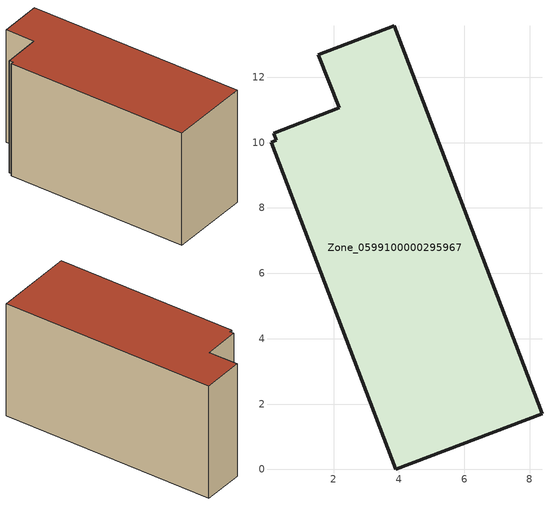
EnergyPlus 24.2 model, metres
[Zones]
Zone_0599100000295967
 floor ground (C_G): 8.38,1.71 3.9,0 0.09,10.01 0.24,10.07 0.16,10.29 2.17,11.06 1.54,12.69 3.86,13.58 z0
 wall outside (C_F): 3.9,0 8.38,1.71 3.86,13.58 1.54,12.69 2.17,11.06 0.16,10.29 0.24,10.07 0.09,10.01 3.9,0 z0:6.92
 roof outside (C_R): 0.16,10.29 0.24,10.07 0.09,10.01 3.9,0 8.38,1.71 3.86,13.58 1.54,12.69 2.17,11.06 z6.92
[BUILDING]
Pand.0599100000295967: North Axis=0; Terrain=City; Loads Convergence Tolerance Value=0.04; Temperature Convergence Tolerance Value=0.4; Solar Distribution=FullExterior; Maximum Number of Warmup Days=25; Minimum Number of Warmup Days=1
[Site:Location]
Rotterdam.The.Hague.AP_ZH_NLD Design_Conditions: Latitude=51.96; Longitude=4.45; Time Zone=1; Elevation=-4.5
[SITE:GROUNDTEMPERATURE:BUILDINGSURFACE]
18, 18, 18, 18, 18, 18, 18, 18, 18, 18, 18, 18
[MATERIAL] Thermal Absorptance=0.9; Solar Absorptance=0.7; Visible Absorptance=0.7
Name | Roughness | Thickness | Conductivity | Density | Specific Heat
G.TI.1992-2005 | MediumSmooth | 0.15 | 0.06 | 540 | 1210
F.TI.1992-2005 | Rough | 0.3 | 0.12 | 1920 | 840
R.TI.1992-2005 | MediumRough | 0.2 | 0.08 | 1500 | 1000
[CONSTRUCTION]
C_G: G.TI.1992-2005
C_F: F.TI.1992-2005
C_R: R.TI.1992-2005
[ZONE]
Zone_0599100000295967: Type=1; Multiplier=1; Ceiling Height=Autocalculate; Volume=Autocalculate; Floor Area=autocalculate; Part of Total Floor Area=Yes
[ZONEINFILTRATION:DESIGNFLOWRATE]
Infil_Zone_0599100000295967: Zone or ZoneList or Space or SpaceList=Zone_0599100000295967; Schedule=AlwaysOn; Design Flow Rate Calculation Method=Flow/Area; Flow Rate per Floor Area=0.0015; Constant Term Coefficient=1; Temperature Term Coefficient=0; Velocity Term Coefficient=0; Velocity Squared Term Coefficient=0
[HVACTEMPLATE:ZONE:IDEALLOADSAIRSYSTEM]
Zone_0599100000295967: Maximum Heating Supply Air Temperature=50; Minimum Cooling Supply Air Temperature=13; Maximum Heating Supply Air Humidity Ratio=0.0156; Minimum Cooling Supply Air Humidity Ratio=0.0077; Heating Limit=NoLimit; Cooling Limit=NoLimit; Dehumidification Control Type=ConstantSensibleHeatRatio; Cooling Sensible Heat Ratio=0.7; Dehumidification Setpoint=60; Humidification Control Type=None; Humidification Setpoint=30; Outdoor Air Method=None; Outdoor Air Flow Rate per Person=0.00944; Outdoor Air Flow Rate per Zone Floor Area=0; Outdoor Air Flow Rate per Zone=0; Demand Controlled Ventilation Type=None; Outdoor Air Economizer Type=NoEconomizer; Heat Recovery Type=None; Sensible Heat Recovery Effectiveness=0.7; Latent Heat Recovery Effectiveness=0.65
[ZONECONTROL:THERMOSTAT]
ThermostatControl_Zone_0599100000295967: Zone or ZoneList=Zone_0599100000295967; Control Type Schedule=DualSetpointControlType; Control 1=Thermostat_Zone_0599100000295967; Temperature Difference Between Cutout And Setpoint=0
[THERMOSTATSETPOINT:DUALSETPOINT]
Thermostat_Zone_0599100000295967: Heating Setpoint Temperature Schedule=HeatingSetpoint_Zone_0599100000295967; Cooling Setpoint Temperature Schedule=CoolingSetpoint_Zone_0599100000295967
[SCHEDULE:COMPACT]
HeatingSetpoint_Zone_0599100000295967: Through: 12/31, For: AllDays, Until: 24:00, 21
CoolingSetpoint_Zone_0599100000295967: Through: 12/31, For: AllDays, Until: 24:00, 24
DualSetpointControlType: Through: 12/31, For: AllDays, Until: 24:00, 4
AlwaysOn: Through: 12/31, For: AllDays, Until: 24:00, 1
